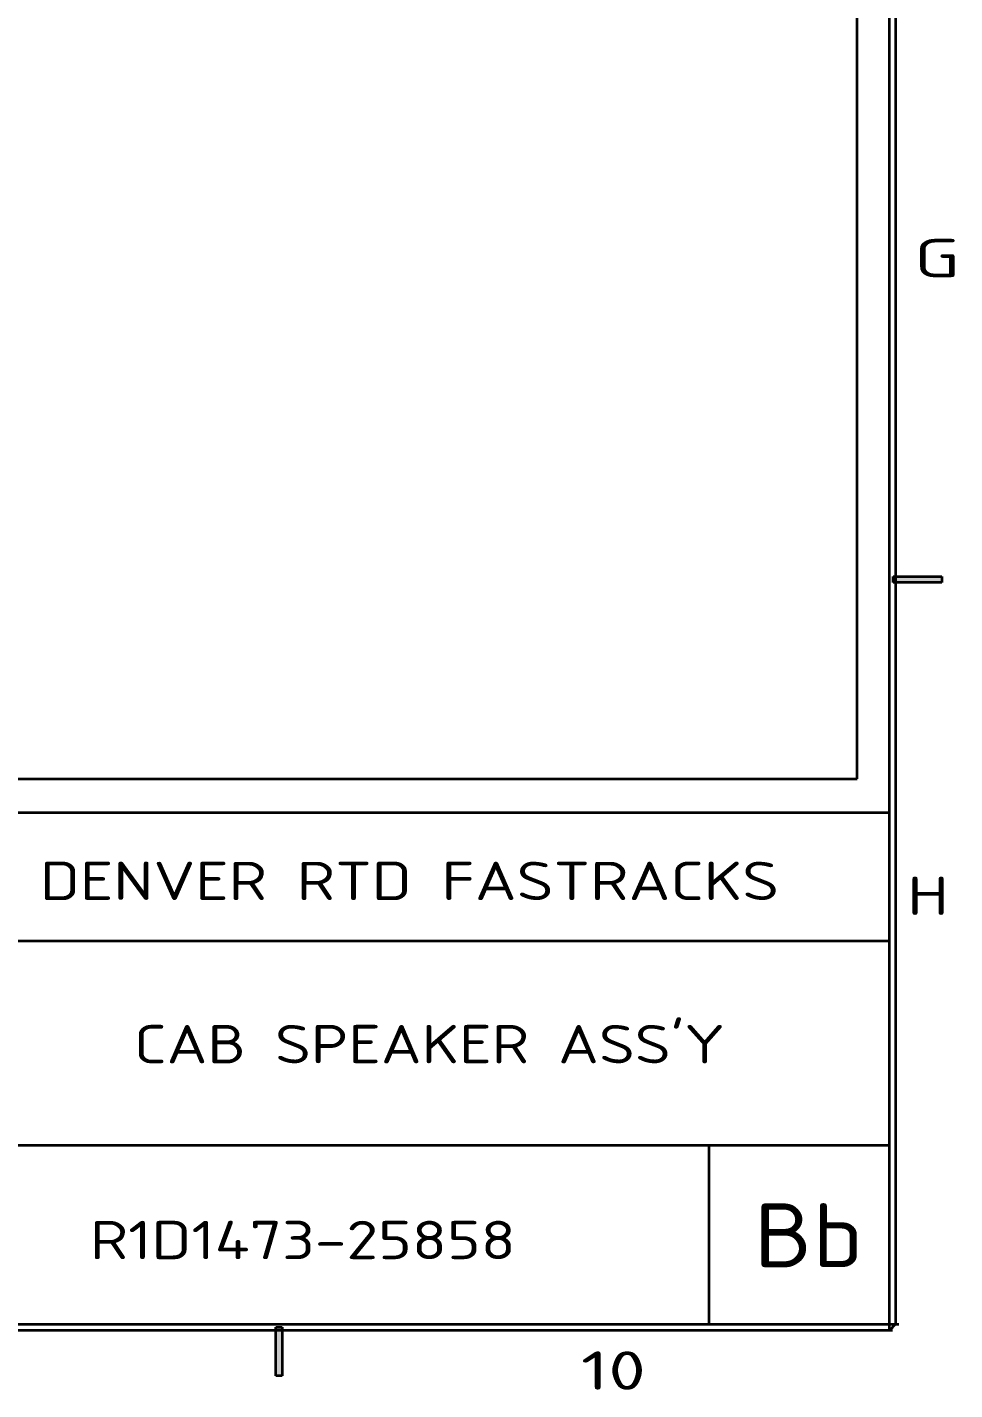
# Model space of a CAD drawing. Extents: x 23 to 587, y 4 to 413.
# Drawn here: x 512.3 to 584.8, y 5.1 to 111.7 of the extents above; entities that cross this region are included whole.
import ezdxf
from ezdxf.enums import TextEntityAlignment as Align

# ---------------------------------------------------------------- set-up
doc = ezdxf.new("R2010")
doc.units = 0
doc.layers.get('0').update_dxf_attribs({"lineweight": 13})
doc.layers.add('3', color=7, linetype='Continuous', lineweight=13)
doc.layers.add('5', color=7, linetype='Continuous', lineweight=13)
doc.styles.get("Standard").update_dxf_attribs({"font": 'isocp.shx'})

# ---------------------------------------------------------------- blocks, each defined once
blk = doc.blocks.new('BLOCK6497')
at = {"layer": '5', "color": 7, "lineweight": 13}
blk.add_text("CAB SPEAKER ASS'Y", height=3, dxfattribs=at).set_placement((520.63, 30.65), (566.86, 30.65), align=Align.FIT)
blk = doc.blocks.new('BLOCK6498')
at = {"layer": '5', "color": 7, "lineweight": 13}
blk.add_text('R1D1473-25858', height=3, dxfattribs=at).set_placement((517.18, 15.33), (550.49, 15.33), align=Align.FIT)
blk = doc.blocks.new('BLOCK6531')
at = {"layer": '3', "color": 7, "lineweight": 13}
blk.add_text('H', height=3, dxfattribs=at).set_placement((581.12, 42.26), (584.35, 42.26), align=Align.FIT)
blk = doc.blocks.new('BLOCK6532')
at = {"layer": '3', "color": 7, "lineweight": 13}
blk.add_text('G', height=3, dxfattribs=at).set_placement((581.67, 92.13), (585.21, 92.13), align=Align.FIT)
blk = doc.blocks.new('BLOCK6543')
at = {"layer": '3', "color": 7, "lineweight": 13}
blk.add_text('10', height=3, dxfattribs=at).set_placement((555.59, 5.12), (560.66, 5.12), align=Align.FIT)
blk = doc.blocks.new('BLOCK6561')
at = {"layer": '5', "color": 7, "lineweight": 13}
blk.add_text('DENVER RTD FASTRACKS', height=3, dxfattribs=at).set_placement((513.27, 43.42), (571.08, 43.42), align=Align.FIT)
blk = doc.blocks.new('BLOCK6619')
at = {"color": 7, "lineweight": 13}
blk.add_text('Bb', height=5, dxfattribs=at).set_placement((569.12, 14.7), (577.66, 14.7), align=Align.FIT)
blk = doc.blocks.new('BLOCK6711')
at = {"layer": '3', "color": 7, "lineweight": 5}
blk.add_solid([(580.01, 68.74), (580.01, 68.26), (583.81, 68.74), (583.81, 68.26)], dxfattribs=at)
blk = doc.blocks.new('BLOCK6723')
at = {"layer": '3', "color": 7, "lineweight": 5}
blk.add_solid([(532.21, 10), (531.73, 10), (532.21, 6.2), (531.73, 6.2)], dxfattribs=at)

msp = doc.modelspace()

# ---------------------------------------------------------------- linework, layer by layer
at = {"color": 7, "lineweight": 35}
for p, q in [((577.1982, 52.9058), (577.1982, 285.6421)), ((332.822, 52.9058), (577.1982, 52.9058)), ((579.7283, 50.2375), (30.2375, 50.2375)), ((507.7625, 40.2375), (579.7283, 40.2375)), ((507.7625, 24.2375), (579.7283, 24.2375))]:
    msp.add_line(p, q, dxfattribs=at)
at = {"color": 7, "lineweight": 35, "ltscale": 0.35}
msp.add_line((565.5872, 24.2375), (565.5872, 10.2375), dxfattribs=at)
at = {"layer": '3', "color": 7, "lineweight": 35}
for p, q in [((580.2033, 407.2375), (580.2033, 10.2375)), ((579.7283, 9.7625), (579.7283, 406.7625)), ((579.9658, 9.7625), (29.7625, 9.7625)), ((30.2375, 10.2375), (580.4408, 10.2375))]:
    msp.add_line(p, q, dxfattribs=at)
at = {"layer": '3', "color": 7, "lineweight": 35, "ltscale": 0.011875}
for p, q in [((580.0077, 68.2625), (580.0077, 68.7375)), ((583.8077, 68.7375), (583.8077, 68.2625)), ((531.7317, 10), (532.2067, 10)), ((532.2067, 6.2), (531.7317, 6.2))]:
    msp.add_line(p, q, dxfattribs=at)
at = {"layer": '3', "color": 7, "lineweight": 35, "ltscale": 0.095}
for p, q in [((580.0077, 68.7375), (583.8077, 68.7375)), ((583.8077, 68.2625), (580.0077, 68.2625)), ((531.7317, 6.2), (531.7317, 10)), ((532.2067, 10), (532.2067, 6.2))]:
    msp.add_line(p, q, dxfattribs=at)
at = {"layer": '3', "color": 7, "lineweight": 35, "ltscale": 0.016794}
for p, q in [((579.7283, 9.7625), (580.2033, 10.2375)), ((580.2033, 10.2375), (579.7283, 9.7625))]:
    msp.add_line(p, q, dxfattribs=at)

# ---------------------------------------------------------------- block references
at = {"lineweight": 0}
msp.add_blockref('BLOCK6619', (0, 0), dxfattribs=at)
at = {"layer": '3', "lineweight": 0}
for name in ['BLOCK6532', 'BLOCK6711', 'BLOCK6531', 'BLOCK6723', 'BLOCK6543']:
    msp.add_blockref(name, (0, 0), dxfattribs=at)
at = {"layer": '5', "lineweight": 0}
for name in ['BLOCK6561', 'BLOCK6497', 'BLOCK6498']:
    msp.add_blockref(name, (0, 0), dxfattribs=at)

doc.saveas('drawing.dxf')
